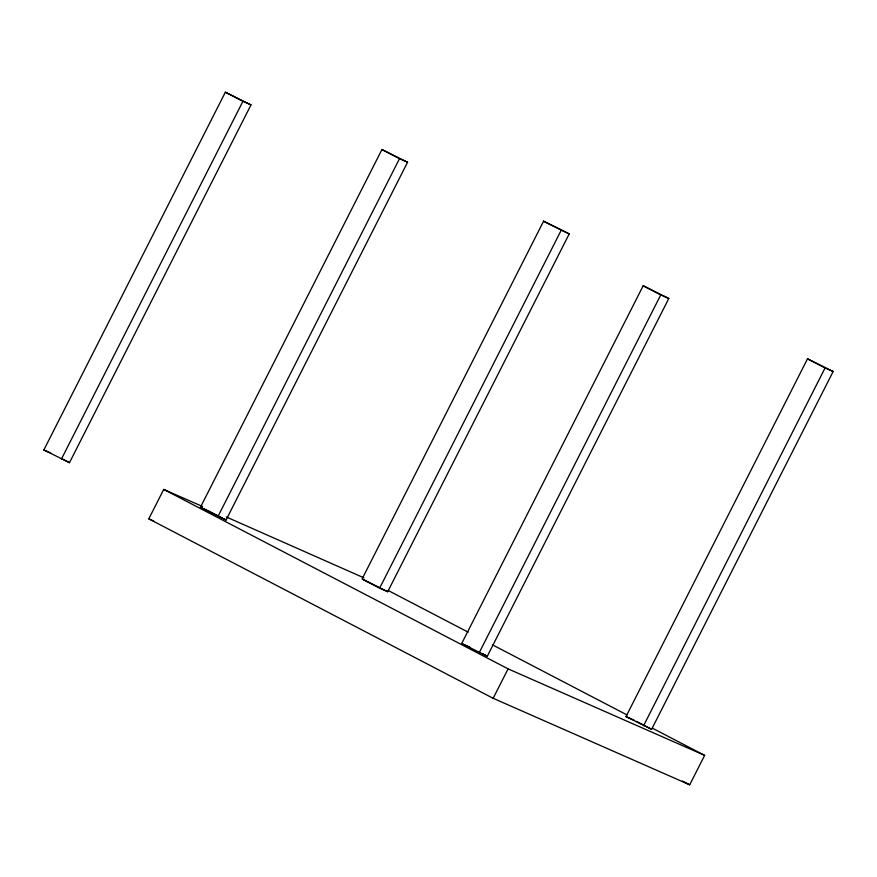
<?xml version="1.0" encoding="UTF-8"?>
<svg xmlns="http://www.w3.org/2000/svg" width="877" height="877" viewBox="0 0 877 877"><rect width="100%" height="100%" fill="white"/><g stroke="black" fill="none" stroke-linecap="round" stroke-linejoin="round"><path stroke-width="1.32" d="M43.85 449.967L225.367 92.184L250.997 104.889L69.48 462.672L43.85 449.967L50.778 453.014M61.401 459.109L242.918 101.326L250.997 104.889M652.488 728.217L704.637 755.382L689.706 784.816L493.159 698.3L148.794 518.855L163.725 489.421L202.532 506.5M200.427 507.323L381.933 149.539L407.564 162.245L226.058 520.028L200.427 507.323L207.345 510.37M217.978 516.465L399.495 158.682L407.564 162.245M543.587 221.223L362.08 578.995L379.631 588.149L387.711 591.701L569.217 233.918L543.587 221.223L569.217 233.918M379.631 588.149L561.137 230.366M461.675 643.543L643.181 285.77L668.811 298.465L487.305 656.248L461.675 643.543L469.754 647.105M479.226 652.696L660.743 294.913L668.811 298.465M493.159 698.3L508.09 668.866L704.637 755.382M626.003 716.586L807.52 358.814L833.15 371.508L651.633 729.291L626.003 716.586L634.082 720.149M643.565 725.739L825.071 367.956L833.15 371.508M226.321 516.97L363.9 577.833M363.231 579.511L387.711 591.701M148.794 518.855L153.793 521.059M807.52 358.814L825.071 367.956M381.933 149.539L399.495 158.682M643.181 285.77L660.743 294.913M225.367 92.184L242.918 101.326M388.149 590.473L468.186 632.174M492.435 644.814L627.033 714.941M636.428 721.365L651.633 729.291M208.507 510.874L226.058 520.028M482.624 653.814L487.305 656.248M163.725 489.421L508.09 668.866M682.427 781.023L689.706 784.816M62.453 459.011L69.48 462.672"/></g></svg>
